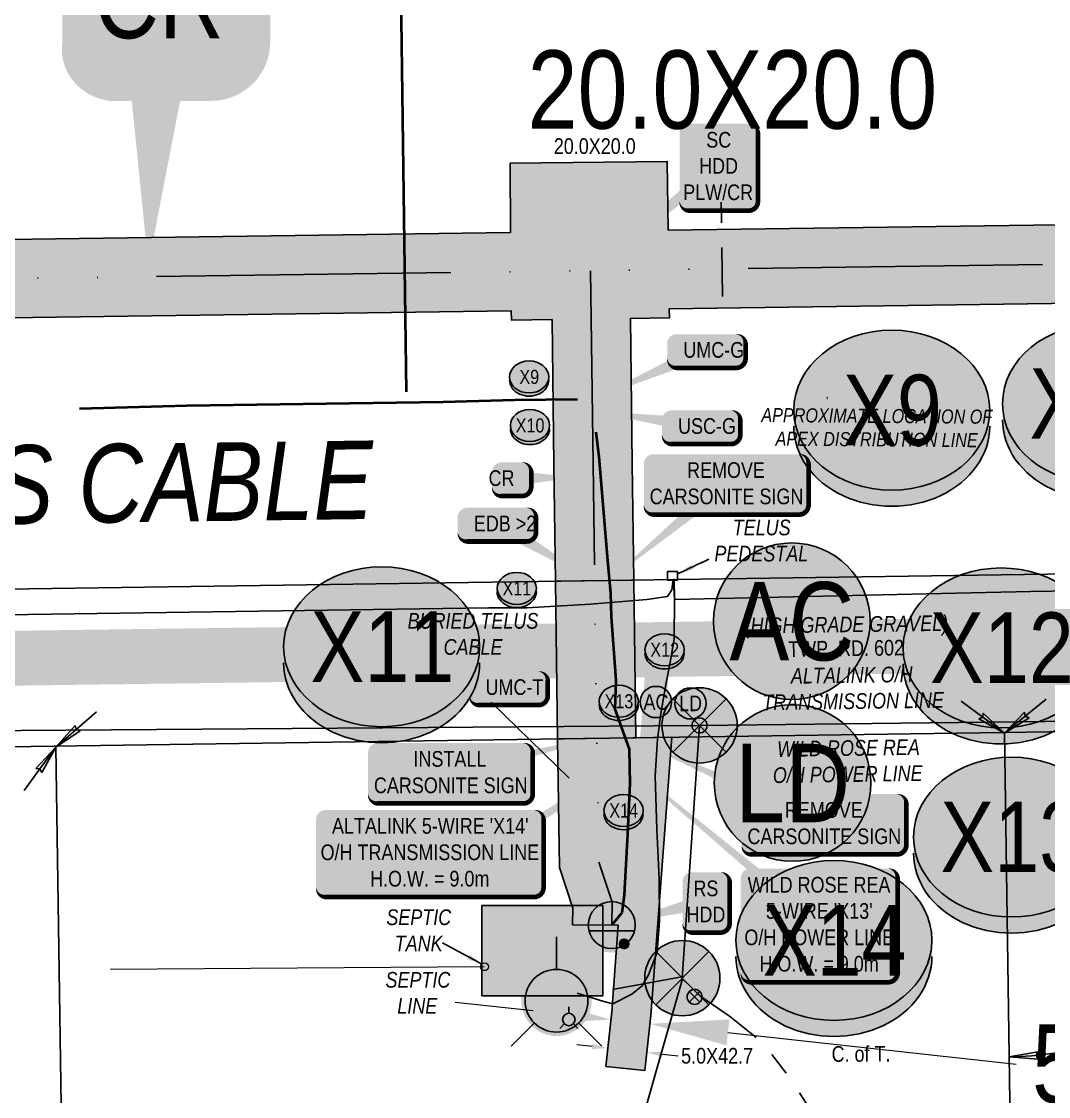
# Model space of a CAD drawing. Extents: x 57693 to 70573, y 5994359 to 6008381.
# Drawn here: x 63164.4 to 63295.2, y 6001676.6 to 6001813.7 of the extents above; entities that cross this region are included whole.
import ezdxf
from ezdxf.enums import TextEntityAlignment as Align

# ---------------------------------------------------------------- set-up
doc = ezdxf.new("R2010")
doc.units = 0
doc.header["$LTSCALE"] = 5
doc.header["$PDSIZE"] = -3
for name, pattern in [('COOP2', [10, 5, -1, 0, -1, 0, -1, 0, -1, 0, -1]), ('DASHDOT', [25.4, 12.7, -6.35, 0, -6.35]), ('foc-TIELINE', [1.875, 1.25, -0.625]), ('POWERLINE5', [7.8, 2.4, -0.6, 0.6, -0.6, 0.6, -0.6, 2.4])]:
    doc.linetypes.add(name, pattern=pattern)
doc.layers.get('Defpoints').update_dxf_attribs({"color": 9})
for name, color, linetype in [('7', 7, 'Continuous'), ('AS-POWER', 104, 'foc-POWER'), ('AS-POWER-EXISTING', 72, 'POWERLINE5'), ('AS-POWER-EXISTING-PP', 72, 'Continuous'), ('AS-POWER-EXISTING-PP-1000', 72, 'Continuous'), ('AS-POWER-T-1000', 104, 'Continuous'), ('AS-RESIDENCE', 14, 'Continuous'), ('AS-ROADS', 254, 'Continuous'), ('AS-SYMBOL', 7, 'Continuous'), ('AS-SYMBOL-1000', 7, 'Continuous'), ('AS-TELEPHONE', 224, 'foc-TEL'), ('AS-TELEPHONE-T', 224, 'Continuous'), ('AS-TELEPHONE-T-1000', 224, 'Continuous'), ('CG-NOTES', 7, 'Continuous'), ('CG-NOTES-1000', 7, 'Continuous'), ('L-ROAD-T-1000', 7, 'Continuous'), ('L-SEC', 7, 'Continuous'), ('L-TITLEDB', 4, 'Continuous'), ('L-TITLEDB-T-1000', 4, 'Continuous'), ('P-APEX RECON PAY ITEMS', 240, 'Continuous'), ('P-APEX RECON PAY ITEMS-1000', 240, 'Continuous'), ('P-APEX RECON-10m BUFFER', 51, 'COOP2'), ('P-APEX RECON-URBAN', 30, 'COOP2'), ('P-APEX RECON-WORK AREA', 104, 'Continuous'), ('P-BUFFER-PURPLE', 187, 'foc-TIELINE'), ('P-CROSSINGS', 250, 'Continuous'), ('P-CROSSINGS-1000', 250, 'Continuous')]:
    doc.layers.add(name, color=color, linetype=linetype)
for name, color, linetype, lineweight in [('AS-GENERAL', 48, 'Continuous', 18), ('AS-RECON EXISTING', 151, 'DASHDOT', 40), ('P-APEX RECON-TWS-T', 104, 'Continuous', 9), ('P-APEX RECON-TWS-T-1000', 104, 'Continuous', 9), ('T-TEXT-1000', 48, 'Continuous', 18)]:
    doc.layers.add(name, color=color, linetype=linetype, lineweight=lineweight)
for name, color, linetype, true_color in [('AS-RECON EXISTING-T-1000', 7, 'Continuous', 0x7abdff), ('AS-STRUCTURE-H', 7, 'Continuous', 0xa8a8a8), ('P-APEX RECON-TO BE DRILLED-H', 7, 'Continuous', 0xffafe1)]:
    doc.layers.add(name, color=color, linetype=linetype, true_color=true_color)
doc.styles.add('1.8', font='ARIALN.TTF', dxfattribs={"height": 2})
doc.styles.add('175L', font='ARIALN.TTF', dxfattribs={"height": 10})
doc.styles.add('80', font='ARIALN.TTF', dxfattribs={"height": 10})
doc.styles.add('80CG', font='ARIALN.TTF', dxfattribs={"height": 10})
doc.styles.add('80L', font='ARIALN.TTF', dxfattribs={"height": 10})
doc.styles.add('80LS', font='ARIALNI.TTF', dxfattribs={"height": 10})
doc.styles.add('Crossing', font='ARIALN.TTF', dxfattribs={"height": 10})
doc.styles.add('foc-LtypeFont', font='ARIALN.TTF', dxfattribs={"height": 7.35})
doc.linetypes.add('foc-POWER', pattern='A,6,-1,["P",foc-LtypeFont,S=0.2,R=0,X=-0.625,Y=-0.75],-1.24,4', length=12.24)
doc.linetypes.add('foc-TEL', pattern='A,2,-1,["T",foc-LtypeFont,S=0.2,R=0,X=-0.425,Y=-0.75],-1.24,8', length=12.24)
doc.dimstyles.new('Compass 1 000', dxfattribs={"dimtxt": 1.8, "dimasz": 2, "dimexe": 0.2, "dimexo": 0.0625, "dimgap": 0.5, "dimtad": 0, "dimtih": 1, "dimtoh": 1, "dimzin": 0, "dimdsep": 46, "dimtxsty": '1.8', "dimcen": 0.1, "dimse1": 1, "dimse2": 1, "dimclrd": 256, "dimclrt": 256, "dimaunit": 1, "dimadec": 4, "dimazin": 0, "dimtfac": 0.06, "dimtofl": 0, "dimtmove": 0, "dimatfit": 0, "dimfxl": 0.2, "dimtolj": 1, "dimtzin": 0, "dimlwd": -1, "dimarcsym": 0})
doc.dimstyles.new('Compass 5 000', dxfattribs={"dimscale": 5, "dimtxt": 9, "dimasz": 2, "dimexe": 0.2, "dimexo": 0.0625, "dimgap": 0.5, "dimtad": 0, "dimtih": 1, "dimtoh": 1, "dimzin": 0, "dimdsep": 46, "dimtxsty": '80CG', "dimcen": 0.1, "dimse1": 1, "dimse2": 1, "dimclrd": 256, "dimclrt": 256, "dimaunit": 1, "dimadec": 4, "dimazin": 0, "dimtfac": 0.06, "dimtofl": 0, "dimtmove": 0, "dimatfit": 1, "dimfxl": 0.2, "dimtolj": 1, "dimtzin": 0, "dimlwd": -1, "dimarcsym": 0})

# ---------------------------------------------------------------- blocks, each defined once
blk = doc.blocks.new('POWERPOLE')
h = blk.add_hatch(color=255)
edge = h.paths.add_edge_path()
edge.add_arc((0, 0), 0.96, 0, 360)
at = {"linetype": 'Continuous'}
for p, q in [((0.679, -0.679), (-0.679, 0.679)), ((-0.679, -0.679), (0.679, 0.679))]:
    blk.add_line(p, q, dxfattribs=at)
blk.add_circle((0, 0), 0.96, dxfattribs=at)
blk = doc.blocks.new('*U1187')
h = blk.add_hatch(color=255)
h.dxf.hatch_style = 1
edge = h.paths.add_edge_path()
edge.add_arc((0, 0), 9.99, 0, 360)
at = {"color": 170}
blk.add_circle((0, 0), 9.99, dxfattribs=at)
at = {"color": 170, "style": '175L'}
blk.add_text('AC', height=10, dxfattribs=at).set_placement((0, 0), align=Align.MIDDLE_CENTER)
blk = doc.blocks.new('*U1746')
at = {"true_color": 0xffffa8}
h = blk.add_hatch(color=51, dxfattribs=at)
edge = h.paths.add_edge_path()
edge.add_line((-19, -28.5), (19, -28.5))
edge.add_arc((19, -22.5), 6, 270, 360)
edge.add_line((25, -22.5), (25, 21))
edge.add_arc((19, 21), 6, 0, 90)
edge.add_line((19, 27), (-19, 27))
edge.add_arc((-19, 21), 6, 90, 180)
edge.add_line((-25, 21), (-25, -22.5))
edge.add_arc((-19, -22.5), 6, 180, 270)
at = {"color": 240, "flags": 128}
blk.add_lwpolyline([(-19, -28.5, 3, 3, 0), (19, -28.5, 3, 3, 0.414214), (25, -22.5, 3, 3, 0), (25, 21, 3, 0, 0.414214), (19, 27, 0, 0, 0), (-19, 27, 0, 0, 0.414214), (-25, 21, 0, 0, 0), (-25, -22.5, 0, 3, 0.414214)], format="xyseb", close=True, dxfattribs=at)
for points in [[(-81.73, -66.9, 0, 10, 0), (0, 0, 5, 5, 0)], [(11.03, -3.01, 0, 10, 0), (0, 0, 5, 5, 0)]]:
    blk.add_lwpolyline(points, format="xyseb", dxfattribs=at)
at = {"color": 4, "style": '80'}
blk.add_attdef('OTHER_001', (-14.7, -5), '', height=10, dxfattribs=at)
blk = doc.blocks.new('*U1747')
at = {"true_color": 0xffffa8}
h = blk.add_hatch(color=51, dxfattribs=at)
edge = h.paths.add_edge_path()
edge.add_line((-19, -11.5), (19, -11.5))
edge.add_arc((19, -5.5), 6, 270, 360)
edge.add_line((25, -5.5), (25, 4))
edge.add_arc((19, 4), 6, 0, 90)
edge.add_line((19, 10), (-19, 10))
edge.add_arc((-19, 4), 6, 90, 180)
edge.add_line((-25, 4), (-25, -5.5))
edge.add_arc((-19, -5.5), 6, 180, 270)
at = {"color": 240, "flags": 128}
blk.add_lwpolyline([(-19, -11.5, 3, 3, 0), (19, -11.5, 3, 3, 0.414214), (25, -5.5, 3, 3, 0), (25, 4, 3, 0, 0.414214), (19, 10, 0, 0, 0), (-19, 10, 0, 0, 0.414214), (-25, 4, 0, 0, 0), (-25, -5.5, 0, 3, 0.414214)], format="xyseb", close=True, dxfattribs=at)
for points in [[(-72.65, -31.64, 0, 10, 0), (0, 0, 5, 5, 0)], [(11.03, -3.01, 0, 10, 0), (0, 0, 5, 5, 0)]]:
    blk.add_lwpolyline(points, format="xyseb", dxfattribs=at)
at = {"color": 4, "style": '80'}
blk.add_attdef('OTHER_001', (-14.7, -5), '', height=10, dxfattribs=at)
blk = doc.blocks.new('*U1748')
at = {"true_color": 0xffffa8}
h = blk.add_hatch(color=51, dxfattribs=at)
edge = h.paths.add_edge_path()
edge.add_line((-19, -11.5), (19, -11.5))
edge.add_arc((19, -5.5), 6, 270, 360)
edge.add_line((25, -5.5), (25, 4))
edge.add_arc((19, 4), 6, 0, 90)
edge.add_line((19, 10), (-19, 10))
edge.add_arc((-19, 4), 6, 90, 180)
edge.add_line((-25, 4), (-25, -5.5))
edge.add_arc((-19, -5.5), 6, 180, 270)
at = {"color": 240, "flags": 128}
for points in [[(-69.51, 9.75, 0, 10, 0), (0, 0, 5, 5, 0)], [(11.03, -3.01, 0, 10, 0), (0, 0, 5, 5, 0)]]:
    blk.add_lwpolyline(points, format="xyseb", dxfattribs=at)
blk.add_lwpolyline([(-19, -11.5, 3, 3, 0), (19, -11.5, 3, 3, 0.414214), (25, -5.5, 3, 3, 0), (25, 4, 3, 0, 0.414214), (19, 10, 0, 0, 0), (-19, 10, 0, 0, 0.414214), (-25, 4, 0, 0, 0), (-25, -5.5, 0, 3, 0.414214)], format="xyseb", close=True, dxfattribs=at)
at = {"color": 4, "style": '80'}
blk.add_attdef('OTHER_001', (-14.7, -5), '', height=10, dxfattribs=at)
blk = doc.blocks.new('*U1749')
at = {"true_color": 0xffffa8}
h = blk.add_hatch(color=51, dxfattribs=at)
edge = h.paths.add_edge_path()
edge.add_line((-19, -11.5), (19, -11.5))
edge.add_arc((19, -5.5), 6, 270, 360)
edge.add_line((25, -5.5), (25, 4))
edge.add_arc((19, 4), 6, 0, 90)
edge.add_line((19, 10), (-19, 10))
edge.add_arc((-19, 4), 6, 90, 180)
edge.add_line((-25, 4), (-25, -5.5))
edge.add_arc((-19, -5.5), 6, 180, 270)
at = {"color": 240, "flags": 128}
for points in [[(54.97, 53.23, 0, 10, 0), (0, 0, 5, 5, 0)], [(11.03, -3.01, 0, 10, 0), (0, 0, 5, 5, 0)]]:
    blk.add_lwpolyline(points, format="xyseb", dxfattribs=at)
blk.add_lwpolyline([(-19, -11.5, 3, 3, 0), (19, -11.5, 3, 3, 0.414214), (25, -5.5, 3, 3, 0), (25, 4, 3, 0, 0.414214), (19, 10, 0, 0, 0), (-19, 10, 0, 0, 0.414214), (-25, 4, 0, 0, 0), (-25, -5.5, 0, 3, 0.414214)], format="xyseb", close=True, dxfattribs=at)
at = {"color": 4, "style": '80'}
blk.add_attdef('OTHER_001', (-14.7, -5), '', height=10, dxfattribs=at)
blk = doc.blocks.new('*U1750')
at = {"true_color": 0xffffa8}
h = blk.add_hatch(color=51, dxfattribs=at)
edge = h.paths.add_edge_path()
edge.add_line((-19, -11.5), (19, -11.5))
edge.add_arc((19, -5.5), 6, 270, 360)
edge.add_line((25, -5.5), (25, 4))
edge.add_arc((19, 4), 6, 0, 90)
edge.add_line((19, 10), (-19, 10))
edge.add_arc((-19, 4), 6, 90, 180)
edge.add_line((-25, 4), (-25, -5.5))
edge.add_arc((-19, -5.5), 6, 180, 270)
at = {"color": 240, "flags": 128}
blk.add_lwpolyline([(-19, -11.5, 3, 3, 0), (19, -11.5, 3, 3, 0.414214), (25, -5.5, 3, 3, 0), (25, 4, 3, 0, 0.414214), (19, 10, 0, 0, 0), (-19, 10, 0, 0, 0.414214), (-25, 4, 0, 0, 0), (-25, -5.5, 0, 3, 0.414214)], format="xyseb", close=True, dxfattribs=at)
for points in [[(62.33, -37.15, 0, 10, 0), (0, 0, 5, 5, 0)], [(11.03, -3.01, 0, 10, 0), (0, 0, 5, 5, 0)]]:
    blk.add_lwpolyline(points, format="xyseb", dxfattribs=at)
at = {"color": 4, "style": '80'}
blk.add_attdef('OTHER_001', (-14.7, -5), '', height=10, dxfattribs=at)
blk = doc.blocks.new('*U1751')
at = {"true_color": 0xffffa8}
h = blk.add_hatch(color=51, dxfattribs=at)
edge = h.paths.add_edge_path()
edge.add_line((-46.5, -20), (46.5, -20))
edge.add_arc((46.5, -14), 6, 270, 360)
edge.add_line((52.5, -14), (52.5, 12.5))
edge.add_arc((46.5, 12.5), 6, 0, 90)
edge.add_line((46.5, 18.5), (-46.5, 18.5))
edge.add_arc((-46.5, 12.5), 6, 90, 180)
edge.add_line((-52.5, 12.5), (-52.5, -14))
edge.add_arc((-46.5, -14), 6, 180, 270)
at = {"color": 240, "flags": 128}
for points in [[(93.26, 21.63, 0, 10, 0), (0, 0, 5, 5, 0)], [(11.03, -3.01, 0, 10, 0), (0, 0, 5, 5, 0)]]:
    blk.add_lwpolyline(points, format="xyseb", dxfattribs=at)
blk.add_lwpolyline([(-46.5, -20, 3, 3, 0), (46.5, -20, 3, 3, 0.414214), (52.5, -14, 3, 3, 0), (52.5, 12.5, 3, 0, 0.414214), (46.5, 18.5, 0, 0, 0), (-46.5, 18.5, 0, 0, 0.414214), (-52.5, 12.5, 0, 0, 0), (-52.5, -14, 0, 3, 0.414214)], format="xyseb", close=True, dxfattribs=at)
at = {"color": 4, "style": '80'}
blk.add_attdef('OTHER_001', (-14.7, -5), '', height=10, dxfattribs=at)
blk = doc.blocks.new('*U1752')
h = blk.add_hatch(color=255)
edge = h.paths.add_edge_path()
edge.add_line((-44, -37), (44, -37))
edge.add_arc((44, -31), 6, 270, 360)
edge.add_line((50, -31), (50, 29.5))
edge.add_arc((44, 29.5), 6, 0, 90)
edge.add_line((44, 35.5), (-44, 35.5))
edge.add_arc((-44, 29.5), 6, 90, 180)
edge.add_line((-50, 29.5), (-50, -31))
edge.add_arc((-44, -31), 6, 180, 270)
at = {"color": 104, "flags": 128}
blk.add_lwpolyline([(-140.96, 117.57, 0, 7.5, 0), (0, 0, 0, 0, 0)], format="xyseb", dxfattribs=at)
blk.add_lwpolyline([(-44, -37, 3, 3, 0), (44, -37, 3, 3, 0.414214), (50, -31, 3, 3, 0), (50, 29.5, 3, 0, 0.414214), (44, 35.5, 0, 0, 0), (-44, 35.5, 0, 0, 0.414214), (-50, 29.5, 0, 0, 0), (-50, -31, 0, 3, 0.414214)], format="xyseb", close=True, dxfattribs=at)
at = {"color": 104, "style": '80'}
blk.add_attdef('ENTER_TEXT_001', (-26.85, -4.92), '', height=10, dxfattribs=at)
blk = doc.blocks.new('RISER')
h = blk.add_hatch(color=255)
h.dxf.hatch_style = 1
edge = h.paths.add_edge_path()
edge.add_arc((0, 0), 0.7, 0, 360)
blk.add_hatch(color=13).paths.add_polyline_path([(0.581, -0.15), (-0.581, -0.15, 0.774597)])
at = {"color": 13}
blk.add_line((-0.581, -0.15), (0.581, -0.15), dxfattribs=at)
blk.add_circle((0, 0), 0.6, dxfattribs=at)
blk = doc.blocks.new('*U1753')
at = {"true_color": 0xffffa8}
h = blk.add_hatch(color=51, dxfattribs=at)
edge = h.paths.add_edge_path()
edge.add_line((-9, -20), (9, -20))
edge.add_arc((9, -14), 6, 270, 360)
edge.add_line((15, -14), (15, 12.5))
edge.add_arc((9, 12.5), 6, 0, 90)
edge.add_line((9, 18.5), (-9, 18.5))
edge.add_arc((-9, 12.5), 6, 90, 180)
edge.add_line((-15, 12.5), (-15, -14))
edge.add_arc((-9, -14), 6, 180, 270)
at = {"color": 240, "flags": 128}
blk.add_lwpolyline([(-9, -20, 3, 3, 0), (9, -20, 3, 3, 0.414214), (15, -14, 3, 3, 0), (15, 12.5, 3, 0, 0.414214), (9, 18.5, 0, 0, 0), (-9, 18.5, 0, 0, 0.414214), (-15, 12.5, 0, 0, 0), (-15, -14, 0, 3, 0.414214)], format="xyseb", close=True, dxfattribs=at)
for points in [[(-56.22, -14.26, 0, 10, 0), (0, 0, 5, 5, 0)], [(11.03, -3.01, 0, 10, 0), (0, 0, 5, 5, 0)]]:
    blk.add_lwpolyline(points, format="xyseb", dxfattribs=at)
at = {"color": 4, "style": '80'}
blk.add_attdef('OTHER_001', (-14.7, -5), '', height=10, dxfattribs=at)
blk = doc.blocks.new('WAT')
h = blk.add_hatch(color=255)
h.dxf.hatch_style = 1
edge = h.paths.add_edge_path()
edge.add_arc((0, 0), 0.9, 0, 360)
at = {"color": 170}
for p, q in [((0, 0.816), (0, 1.633)), ((-0.577, -0.577), (-1.155, -1.155)), ((0.577, -0.577), (1.155, -1.155))]:
    blk.add_line(p, q, dxfattribs=at)
blk.add_circle((0, 0), 0.8, dxfattribs=at)
blk = doc.blocks.new('*D1754')
at = {"layer": 'Defpoints', "color": 0, "transparency": 16777216}
for p in [(63244.45, 6001685.87), (63239.17, 6001683.54), (63244.14, 6001683)]:
    blk.add_point(p, dxfattribs=at)
at = {"layer": 'P-APEX RECON-TWS-T', "transparency": 16777216}
for p, q in [((63229.55, 6001687.51), (63219.61, 6001688.6)), ((63254.39, 6001684.77), (63291.13, 6001680.73))]:
    blk.add_line(p, q, dxfattribs=at)
for points in [[(63229.73, 6001689.17), (63229.36, 6001685.85), (63239.49, 6001686.41)], [(63254.57, 6001686.43), (63254.21, 6001683.12), (63244.45, 6001685.87)]]:
    blk.add_solid(points, dxfattribs=at)
at = {"layer": 'P-APEX RECON-TWS-T', "transparency": 16777216, "insert": (63316.06, 6001680.73), "char_height": 10, "attachment_point": 5, "style": '80CG'}
blk.add_mtext('\\A1;5.0X42.7', dxfattribs=at)
blk = doc.blocks.new('*D1755')
at = {"layer": 'Defpoints', "color": 0, "transparency": 16777216}
for p in [(63239.14, 6001683.29), (63244.05, 6001682.22), (63244.11, 6001682.74)]:
    blk.add_point(p, dxfattribs=at)
at = {"layer": 'P-APEX RECON-TWS-T-1000', "transparency": 16777216}
for p, q in [((63237.1, 6001682.98), (63235.11, 6001683.2)), ((63246.04, 6001682), (63248.03, 6001681.78))]:
    blk.add_line(p, q, dxfattribs=at)
for points in [[(63237.13, 6001683.31), (63237.06, 6001682.65), (63239.08, 6001682.76)], [(63246.07, 6001682.33), (63246, 6001681.67), (63244.05, 6001682.22)]]:
    blk.add_solid(points, dxfattribs=at)
at = {"layer": 'P-APEX RECON-TWS-T-1000', "transparency": 16777216, "insert": (63253.01, 6001681.78), "char_height": 2, "attachment_point": 5, "style": '1.8'}
blk.add_mtext('\\A1;5.0X42.7', dxfattribs=at)
blk = doc.blocks.new('*U1756')
h = blk.add_hatch(color=255)
edge = h.paths.add_edge_path()
edge.add_line((-66.5, -28.5), (66.5, -28.5))
edge.add_arc((66.5, -22.5), 6, 270, 360)
edge.add_line((72.5, -22.5), (72.5, 21))
edge.add_arc((66.5, 21), 6, 0, 90)
edge.add_line((66.5, 27), (-66.5, 27))
edge.add_arc((-66.5, 21), 6, 90, 180)
edge.add_line((-72.5, 21), (-72.5, -22.5))
edge.add_arc((-66.5, -22.5), 6, 180, 270)
at = {"color": 104, "flags": 128}
blk.add_lwpolyline([(-66.5, -28.5, 3, 3, 0), (66.5, -28.5, 3, 3, 0.414214), (72.5, -22.5, 3, 3, 0), (72.5, 21, 3, 0, 0.414214), (66.5, 27, 0, 0, 0), (-66.5, 27, 0, 0, 0.414214), (-72.5, 21, 0, 0, 0), (-72.5, -22.5, 0, 3, 0.414214)], format="xyseb", close=True, dxfattribs=at)
blk.add_lwpolyline([(-61.95, 6.75, 0, 7.5, 0), (0, 0, 0, 0, 0)], format="xyseb", dxfattribs=at)
at = {"color": 104, "style": '80'}
blk.add_attdef('ENTER_TEXT_001', (-26.85, -4.92), '', height=10, dxfattribs=at)
blk = doc.blocks.new('*U1757')
at = {"true_color": 0xffffa8}
h = blk.add_hatch(color=51, dxfattribs=at)
edge = h.paths.add_edge_path()
edge.add_line((-6.5, -11.5), (6.5, -11.5))
edge.add_arc((6.5, -5.5), 6, 270, 360)
edge.add_line((12.5, -5.5), (12.5, 4))
edge.add_arc((6.5, 4), 6, 0, 90)
edge.add_line((6.5, 10), (-6.5, 10))
edge.add_arc((-6.5, 4), 6, 90, 180)
edge.add_line((-12.5, 4), (-12.5, -5.5))
edge.add_arc((-6.5, -5.5), 6, 180, 270)
at = {"color": 240, "flags": 128}
blk.add_lwpolyline([(-6.5, -11.5, 3, 3, 0), (6.5, -11.5, 3, 3, 0.414214), (12.5, -5.5, 3, 3, 0), (12.5, 4, 3, 0, 0.414214), (6.5, 10, 0, 0, 0), (-6.5, 10, 0, 0, 0.414214), (-12.5, 4, 0, 0, 0), (-12.5, -5.5, 0, 3, 0.414214)], format="xyseb", close=True, dxfattribs=at)
for points in [[(-1.54, -33.93, 0, 10, 0), (0, 0, 5, 5, 0)], [(11.03, -3.01, 0, 10, 0), (0, 0, 5, 5, 0)]]:
    blk.add_lwpolyline(points, format="xyseb", dxfattribs=at)
at = {"color": 4, "style": '80'}
blk.add_attdef('OTHER_001', (-14.7, -5), '', height=10, dxfattribs=at)
blk = doc.blocks.new('*U1773')
at = {"true_color": 0xffffa8}
h = blk.add_hatch(color=51, dxfattribs=at)
edge = h.paths.add_edge_path()
edge.add_line((-46.5, -20), (46.5, -20))
edge.add_arc((46.5, -14), 6, 270, 360)
edge.add_line((52.5, -14), (52.5, 12.5))
edge.add_arc((46.5, 12.5), 6, 0, 90)
edge.add_line((46.5, 18.5), (-46.5, 18.5))
edge.add_arc((-46.5, 12.5), 6, 90, 180)
edge.add_line((-52.5, 12.5), (-52.5, -14))
edge.add_arc((-46.5, -14), 6, 180, 270)
at = {"color": 240, "flags": 128}
blk.add_lwpolyline([(-46.5, -20, 3, 3, 0), (46.5, -20, 3, 3, 0.414214), (52.5, -14, 3, 3, 0), (52.5, 12.5, 3, 0, 0.414214), (46.5, 18.5, 0, 0, 0), (-46.5, 18.5, 0, 0, 0.414214), (-52.5, 12.5, 0, 0, 0), (-52.5, -14, 0, 3, 0.414214)], format="xyseb", close=True, dxfattribs=at)
for points in [[(-74.89, -62.16, 0, 10, 0), (0, 0, 5, 5, 0)], [(11.03, -3.01, 0, 10, 0), (0, 0, 5, 5, 0)]]:
    blk.add_lwpolyline(points, format="xyseb", dxfattribs=at)
at = {"color": 4, "style": '80'}
blk.add_attdef('OTHER_001', (-14.7, -5), '', height=10, dxfattribs=at)
blk = doc.blocks.new('xing2')
h = blk.add_hatch(color=50)
h.dxf.hatch_style = 1
edge = h.paths.add_edge_path()
edge.add_ellipse((0, 0), major_axis=(-12.5, 0), ratio=0.816297, start_angle=0, end_angle=360)
h = blk.add_hatch(color=250)
h.dxf.hatch_style = 1
edge = h.paths.add_edge_path()
edge.add_ellipse((0, -2.05), major_axis=(-12.5, 0), ratio=0.816297, start_angle=0, end_angle=180)
edge.add_line((12.5, -2.05), (12.5, 0))
edge.add_ellipse((0, 0), major_axis=(-12.5, 0), ratio=0.816297, start_angle=0, end_angle=180, ccw=False)
edge.add_line((-12.5, 0), (-12.5, -2.05))
at = {"color": 250}
blk.add_ellipse((0, 0), major_axis=(-12.5, 0), ratio=0.816297, dxfattribs=at)
blk.add_ellipse((0, -2.05), major_axis=(-12.5, 0), ratio=0.816297, start_param=0, end_param=3.141593, dxfattribs=at)
at = {"color": 250, "style": 'Crossing'}
blk.add_attdef('CROSSING', text='', height=9, dxfattribs=at).set_placement((0.09, 0.02), align=Align.MIDDLE_CENTER)
at = {"color": 250, "style": 'Crossing', "flags": 1}
for tag, p in [('OWNER', (0.09, -12.49)), ('DESCRIPTION', (0.09, -25.77)), ('LOCATION', (0.09, -39.3)), ('DWG_REF', (0.09, -52.84))]:
    blk.add_attdef(tag, text='', height=9, dxfattribs=at).set_placement(p, align=Align.MIDDLE_CENTER)
blk = doc.blocks.new('LD Access_Point')
h = blk.add_hatch(color=255)
h.dxf.hatch_style = 1
edge = h.paths.add_edge_path()
edge.add_arc((0, 0), 9.99, 0, 360)
at = {"color": 170}
blk.add_circle((0, 0), 9.99, dxfattribs=at)
at = {"color": 170, "style": '175L'}
blk.add_text('LD', height=10, dxfattribs=at).set_placement((0, 0), align=Align.MIDDLE_CENTER)
blk = doc.blocks.new('*U2125')
at = {"true_color": 0xffffa8}
h = blk.add_hatch(color=51, dxfattribs=at)
edge = h.paths.add_edge_path()
edge.add_line((-6.5, -11.5), (6.5, -11.5))
edge.add_arc((6.5, -5.5), 6, 270, 360)
edge.add_line((12.5, -5.5), (12.5, 4))
edge.add_arc((6.5, 4), 6, 0, 90)
edge.add_line((6.5, 10), (-6.5, 10))
edge.add_arc((-6.5, 4), 6, 90, 180)
edge.add_line((-12.5, 4), (-12.5, -5.5))
edge.add_arc((-6.5, -5.5), 6, 180, 270)
at = {"color": 240, "flags": 128}
blk.add_lwpolyline([(-6.5, -11.5, 3, 3, 0), (6.5, -11.5, 3, 3, 0.414214), (12.5, -5.5, 3, 3, 0), (12.5, 4, 3, 0, 0.414214), (6.5, 10, 0, 0, 0), (-6.5, 10, 0, 0, 0.414214), (-12.5, 4, 0, 0, 0), (-12.5, -5.5, 0, 3, 0.414214)], format="xyseb", close=True, dxfattribs=at)
for points in [[(40.94, 0.36, 0, 10, 0), (0, 0, 5, 5, 0)], [(11.03, -3.01, 0, 10, 0), (0, 0, 5, 5, 0)]]:
    blk.add_lwpolyline(points, format="xyseb", dxfattribs=at)
at = {"color": 4, "style": '80'}
blk.add_attdef('OTHER_001', (-14.7, -5), '', height=10, dxfattribs=at)
blk = doc.blocks.new('*U2457')
at = {"true_color": 0xffffa8}
h = blk.add_hatch(color=51, dxfattribs=at)
edge = h.paths.add_edge_path()
edge.add_line((-46.5, -20), (46.5, -20))
edge.add_arc((46.5, -14), 6, 270, 360)
edge.add_line((52.5, -14), (52.5, 12.5))
edge.add_arc((46.5, 12.5), 6, 0, 90)
edge.add_line((46.5, 18.5), (-46.5, 18.5))
edge.add_arc((-46.5, 12.5), 6, 90, 180)
edge.add_line((-52.5, 12.5), (-52.5, -14))
edge.add_arc((-46.5, -14), 6, 180, 270)
at = {"color": 240, "flags": 128}
for points in [[(-123.93, 54.68, 0, 10, 0), (0, 0, 5, 5, 0)], [(11.03, -3.01, 0, 10, 0), (0, 0, 5, 5, 0)]]:
    blk.add_lwpolyline(points, format="xyseb", dxfattribs=at)
blk.add_lwpolyline([(-46.5, -20, 3, 3, 0), (46.5, -20, 3, 3, 0.414214), (52.5, -14, 3, 3, 0), (52.5, 12.5, 3, 0, 0.414214), (46.5, 18.5, 0, 0, 0), (-46.5, 18.5, 0, 0, 0.414214), (-52.5, 12.5, 0, 0, 0), (-52.5, -14, 0, 3, 0.414214)], format="xyseb", close=True, dxfattribs=at)
at = {"color": 4, "style": '80'}
blk.add_attdef('OTHER_001', (-14.7, -5), '', height=10, dxfattribs=at)

msp = doc.modelspace()

# ---------------------------------------------------------------- hatches: boundary and pattern name
at = {"layer": 'AS-STRUCTURE-H'}
h = msp.add_hatch(color=256, dxfattribs=at)
h.dxf.hatch_style = 1
h.paths.add_polyline_path([(63238.425, 6001689.452), (63223.037, 6001689.452), (63223.037, 6001700.97), (63238.425, 6001700.97)])
at = {"layer": 'P-APEX RECON-10m BUFFER'}
h = msp.add_hatch(color=256, dxfattribs=at)
h.dxf.hatch_style = 1
h.paths.add_polyline_path([(63468.525, 6001790.123), (63425.176, 6001789.524), (63425.106, 6001794.433), (63405.095, 6001794.189), (63405.134, 6001789.248), (63246.779, 6001787.061), (63246.656, 6001795.842), (63226.624, 6001795.605), (63226.695, 6001786.784), (63092.402, 6001784.929), (63092.338, 6001789.794), (63072.311, 6001789.54), (63072.351, 6001784.653), (63039.448, 6001784.198), (63039.376, 6001789.171), (63019.398, 6001788.929), (63019.442, 6001783.922), (62987.814, 6001783.485), (62987.753, 6001788.325), (62967.702, 6001788.086), (62967.889, 6001768.448), (62963.555, 6001768.399), (62963.753, 6001748.396), (62973.165, 6001748.531), (62973.257, 6001738.58), (62978.253, 6001738.652), (62978.16, 6001748.602), (62983.884, 6001748.684), (62983.629, 6001768.309), (62988.004, 6001768.368), (62987.94, 6001773.493), (63019.531, 6001773.93), (63019.575, 6001768.967), (63039.664, 6001769.229), (63039.592, 6001774.207), (63072.431, 6001774.66), (63072.472, 6001769.57), (63092.598, 6001769.844), (63092.532, 6001774.938), (63226.776, 6001776.791), (63226.785, 6001775.614), (63231.969, 6001775.686), (63232.209, 6001757.205), (63232.402, 6001742.314), (63242.394, 6001742.458), (63242.201, 6001757.335), (63241.961, 6001775.824), (63246.936, 6001775.893), (63246.919, 6001777.069), (63405.213, 6001779.255), (63405.253, 6001774.192), (63414.743, 6001774.315), (63421.959, 6001745.045), (63427.086, 6001745.119), (63419.872, 6001774.382), (63425.39, 6001774.454), (63425.318, 6001779.533), (63468.666, 6001780.131)])
h = msp.add_hatch(color=256, dxfattribs=at)
h.dxf.hatch_style = 1
h.paths.add_polyline_path([(63232.673, 6001722.211), (63232.402, 6001742.314), (63242.394, 6001742.458), (63242.665, 6001722.355)])
h = msp.add_hatch(color=256, dxfattribs=at)
h.dxf.hatch_style = 1
h.paths.add_polyline_path([(63242.665, 6001722.355), (63247.218, 6001722.42), (63244.569, 6001686.926), (63243.795, 6001679.896), (63238.829, 6001680.443), (63239.593, 6001687.385), (63240.419, 6001698.448), (63234.59, 6001698.506), (63234.611, 6001700.602), (63232.931, 6001705.788), (63232.673, 6001722.211)])
at = {"layer": 'P-APEX RECON-TO BE DRILLED-H'}
h = msp.add_hatch(color=256, dxfattribs=at)
h.dxf.hatch_style = 1
h.paths.add_polyline_path([(63244.582, 6001698.407), (63244.619, 6001702.132), (63242.899, 6001707.442), (63242.607, 6001726.055), (63242.201, 6001757.335), (63241.881, 6001781.954), (63231.889, 6001781.824), (63232.209, 6001757.205), (63232.615, 6001725.912), (63232.931, 6001705.788), (63234.611, 6001700.602), (63234.59, 6001698.506)])

# ---------------------------------------------------------------- linework, layer by layer
at = {"layer": '7'}
for points in [[(63294.952, 6001727.254), (63292.287, 6001725.09)], [(63234.167, 6001717.198), (63224.201, 6001726.875)], [(63284.093, 6001726.997), (63286.857, 6001724.962)], [(63173.911, 6001725.671), (63171.33, 6001723.409)], [(63286.382, 6001724.742), (63286.857, 6001724.962)], [(63289.621, 6001722.927), (63286.382, 6001724.742)], [(63286.926, 6001725.481), (63286.857, 6001724.962)], [(63286.857, 6001724.962), (63289.621, 6001722.927)], [(63289.621, 6001722.927), (63286.926, 6001725.481)], [(63289.621, 6001722.927), (63292.193, 6001725.605)], [(63292.287, 6001725.09), (63289.621, 6001722.927)], [(63289.621, 6001722.927), (63292.771, 6001724.893)], [(63292.193, 6001725.605), (63292.287, 6001725.09)], [(63292.771, 6001724.893), (63292.287, 6001725.09)], [(63168.748, 6001721.147), (63171.217, 6001723.92)], [(63171.33, 6001723.409), (63168.748, 6001721.147)], [(63168.748, 6001721.147), (63171.822, 6001723.23)], [(63171.217, 6001723.92), (63171.33, 6001723.409)], [(63171.822, 6001723.23), (63171.33, 6001723.409)], [(63168.748, 6001721.147), (63166.195, 6001718.449)], [(63166.714, 6001718.381), (63168.748, 6001721.147)], [(63168.748, 6001721.147), (63166.934, 6001717.906)], [(63164.681, 6001715.615), (63166.714, 6001718.381)], [(63166.195, 6001718.449), (63166.714, 6001718.381)], [(63166.934, 6001717.906), (63166.714, 6001718.381)], [(63290.229, 6001681.646), (63291.669, 6001681.693), (63293.107, 6001681.789), (63294.541, 6001681.936), (63295.968, 6001682.133), (63297.388, 6001682.379), (63298.798, 6001682.675), (63300.197, 6001683.02), (63301.584, 6001683.413), (63302.955, 6001683.855), (63304.311, 6001684.344), (63305.649, 6001684.88), (63306.967, 6001685.463), (63307.618, 6001685.771)], [(63290.229, 6001681.647), (63293.886, 6001682.292)], [(63293.886, 6001682.292), (63293.658, 6001681.821)], [(63290.229, 6001681.647), (63293.933, 6001681.375)], [(63293.933, 6001681.375), (63293.658, 6001681.821)]]:
    msp.add_lwpolyline(points, dxfattribs=at)
at = {"layer": 'AS-GENERAL'}
msp.add_line((63223.334, 6001693.135), (63175.708, 6001692.802), dxfattribs=at)
msp.add_circle((63223.36, 6001693.15), 0.5, dxfattribs=at)
at = {"layer": 'AS-POWER'}
for p, q in [((63250.773, 6001723.924), (63248.564, 6001691.675)), ((63239.679, 6001690.265), (63248.528, 6001691.864)), ((63241.769, 6001667.643), (63248.595, 6001691.59))]:
    msp.add_line(p, q, dxfattribs=at)
at = {"layer": 'AS-POWER', "flags": 128}
for points in [[(63250.773, 6001723.924), (63470.167, 6001726.429), (65101.065, 6001748.32)], [(62563.728, 6001714.497), (63112.321, 6001722.89), (63250.773, 6001723.924)]]:
    msp.add_lwpolyline(points, dxfattribs=at)
at = {"layer": 'AS-POWER-EXISTING', "flags": 128}
msp.add_lwpolyline([(63248.595, 6001691.59), (63250.925, 6001689.367), (63254.595, 6001686.835), (63258.907, 6001683.383), (63262.442, 6001678.745), (63265.186, 6001674.437), (63268.759, 6001668.903)], dxfattribs=at)
at = {"layer": 'AS-POWER-T-1000', "flags": 128}
msp.add_lwpolyline([(63230.881, 6001712.417, 0.999, 0, 0.2325134), (63237.849, 6001722.065, 0, 0, 0)], format="xyseb", dxfattribs=at)
at = {"layer": 'AS-RECON EXISTING', "flags": 128}
for points in [[(63213.435, 6001766.459), (63202.786, 6002552.336), (63428.759, 6002555.845)], [(63489.363, 6001769.662), (63459.526, 6001768.416), (63453.163, 6001768.54), (63444.83, 6001768.556), (63432.912, 6001768.485), (63410.972, 6001767.904), (63390.146, 6001767.607), (63370.937, 6001767.136), (63353.918, 6001766.865), (63330.829, 6001766.431), (63309.881, 6001766.113), (63289.634, 6001765.623), (63276.447, 6001765.6), (63255.018, 6001765.769), (63242.749, 6001765.379), (63236.887, 6001765.504), (63227.181, 6001765.409), (63218.11, 6001765.129), (63212.164, 6001765.072), (63185.407, 6001764.694), (63168.765, 6001764.21), (63152.587, 6001763.899), (63139.755, 6001763.851), (63125.16, 6001763.476), (63111.066, 6001763.093), (63100.798, 6001762.863), (63087.351, 6001762.713), (63074.322, 6001762.528), (63058.419, 6001762.354), (63037.153, 6001761.951), (63020.362, 6001761.792), (63003.731, 6001761.621), (62986.901, 6001761.37), (62977.812, 6001761.556), (62973.12, 6001761.223)], [(63239.78, 6001698.668), (63240.891, 6001700.08), (63241.214, 6001702.32), (63241.615, 6001710.082), (63241.92, 6001716.509), (63241.882, 6001718.593), (63241.844, 6001720.887), (63240.007, 6001726.005), (63240.13, 6001729.672), (63239.529, 6001737.75), (63239.449, 6001740.786), (63239.076, 6001744.936), (63237.991, 6001758.193), (63237.48, 6001762.034), (63236.921, 6001765.009)]]:
    msp.add_lwpolyline(points, dxfattribs=at)
at = {"layer": 'AS-RESIDENCE'}
msp.add_lwpolyline([(63238.425, 6001689.452), (63223.037, 6001689.452), (63223.037, 6001700.97), (63238.425, 6001700.97)], close=True, dxfattribs=at)
at = {"layer": 'AS-ROADS', "flags": 128}
for points, const_width in [([(62563.589, 6001724.435), (63323.932, 6001734.651), (64855.161, 6001753.969), (65759.247, 6001766.763), (66105.363, 6001771.264)], 7), ([(63245.547, 6001733.598), (63242.081, 6001687.155), (63241.312, 6001680.17)], 2.998)]:
    msp.add_lwpolyline(points, dxfattribs=dict(at, const_width=const_width))
at = {"layer": 'AS-TELEPHONE', "flags": 128}
for points in [[(63247.519, 6001742.63), (63247.562, 6001739.98), (63292.939, 6001740.997), (63469.08, 6001743.547), (64295.268, 6001754.651), (64664.073, 6001758.144), (64676.815, 6001758.833), (65124.596, 6001763.101), (65124.596, 6001763.101)], [(62563.367, 6001729.366), (63223.916, 6001738.93), (63228.772, 6001738.928), (63236.876, 6001739.382), (63244.037, 6001739.974), (63246.689, 6001740.349), (63247.217, 6001741.222), (63247.398, 6001742.524)], [(63247.468, 6001742.423), (63247.562, 6001739.98), (63247.552, 6001734.92), (63246.969, 6001731.745), (63246.514, 6001729.368), (63245.825, 6001725.426), (63245.408, 6001722.15), (63245.13, 6001717.49), (63245.31, 6001710.647), (63245.624, 6001704.369), (63245.666, 6001699.012), (63245.384, 6001695.025), (63244.262, 6001692.132), (63243.47, 6001690.693), (63242.152, 6001689.635), (63239.699, 6001688.431), (63238.564, 6001688.721), (63235.18, 6001689.76)]]:
    msp.add_lwpolyline(points, dxfattribs=at)
msp.add_lwpolyline([(63246.676, 6001743.544), (63247.942, 6001743.544), (63247.942, 6001742.453), (63246.676, 6001742.453)], close=True, dxfattribs=at)
at = {"layer": 'L-SEC', "flags": 128}
for points in [[(62663.702, 6001734.121), (63469.152, 6001745.725)], [(62663.992, 6001714.018), (63469.436, 6001725.622)]]:
    msp.add_lwpolyline(points, dxfattribs=at)
at = {"layer": 'L-TITLEDB', "flags": 128}
msp.add_lwpolyline([(63289.621, 6001722.927), (63291.093, 6001623.029), (63170.218, 6001621.249), (63168.748, 6001721.147)], dxfattribs=at)
at = {"layer": 'P-APEX RECON-URBAN', "ltscale": 1.5, "flags": 128}
for points in [[(62972.651, 6001761.193), (62973.385, 6001761.224), (62973.2, 6001778.287), (64071.864, 6001793.457), (64254.838, 6001906.242), (64279.24, 6001911.258), (64301.085, 6001922.167), (64318.958, 6001933.021), (64328.658, 6001939.95), (64340.455, 6001957.719), (64355.996, 6001971.664), (64378.494, 6001981.782), (64386.805, 6001985.965), (64628.786, 6001996.621), (64995.96, 6002001.206), (65065.744, 6002017.989), (65165.461, 6002019.373)], [(63236.885, 6001781.889), (63237.205, 6001757.27), (63237.611, 6001725.984), (63237.915, 6001706.615), (63239.615, 6001701.367), (63239.586, 6001698.457)]]:
    msp.add_lwpolyline(points, dxfattribs=at)
at = {"layer": 'P-APEX RECON-WORK AREA', "flags": 128}
for points in [[(63405.134, 6001789.248), (63246.779, 6001787.061), (63246.656, 6001795.842), (63226.624, 6001795.605), (63226.695, 6001786.784), (63092.402, 6001784.929)], [(63092.532, 6001774.938), (63226.776, 6001776.791), (63226.785, 6001775.614), (63231.969, 6001775.686), (63232.209, 6001757.205), (63232.402, 6001742.314), (63242.394, 6001742.458), (63242.201, 6001757.335), (63241.961, 6001775.824), (63246.936, 6001775.893), (63246.919, 6001777.069), (63405.213, 6001779.255)]]:
    msp.add_lwpolyline(points, dxfattribs=at)
for points in [[(63232.673, 6001722.211), (63232.402, 6001742.314), (63242.394, 6001742.458), (63242.665, 6001722.355)], [(63242.665, 6001722.355), (63247.218, 6001722.42), (63244.569, 6001686.926), (63243.795, 6001679.896), (63238.829, 6001680.443), (63239.593, 6001687.385), (63240.419, 6001698.448), (63234.59, 6001698.506), (63234.611, 6001700.602), (63232.931, 6001705.788), (63232.673, 6001722.211), (63242.665, 6001722.355)]]:
    msp.add_lwpolyline(points, close=True, dxfattribs=at)
at = {"layer": 'P-BUFFER-PURPLE'}
msp.add_line((63253.677, 6001778.639), (63253.511, 6001790.638), dxfattribs=at)

# ---------------------------------------------------------------- block references
at = {"layer": 'AS-POWER-EXISTING-PP'}
for p, xscale, yscale, zscale in [((63250.773, 6001723.924), 4.999999999999973, 4.999999999999973, 4.999999999999973), ((63248.58, 6001691.69), 4.996261984999981, 4.996261984999981, 4.996261984999981)]:
    msp.add_blockref('POWERPOLE', p, dxfattribs=dict(at, xscale=xscale, yscale=yscale, zscale=zscale))
at = {"layer": 'AS-POWER-EXISTING-PP-1000', "xscale": 0.9985053529102428, "yscale": 0.9985053529102428, "zscale": 0.9985053529102428}
for p in [(63250.773, 6001723.924), (63250.139, 6001689.301)]:
    msp.add_blockref('POWERPOLE', p, dxfattribs=at)
at = {"layer": 'AS-POWER-T-1000'}
ref = msp.add_blockref('*U1752', (63266.02, 6001698.569), dxfattribs=dict(at, xscale=0.199850479399999, yscale=0.199850479399999, zscale=0.199850479399999))
ref.add_attrib('ENTER_TEXT_001', 'WILD ROSE REA', (63256.907, 6001702.605), dxfattribs={"layer": '0', "color": 104, "height": 1.9985, "style": '80'})
ref.add_attrib('ENTER_TEXT_002', "5-WIRE 'X13'", (63259.231, 6001699.266), dxfattribs={"layer": '0', "color": 104, "height": 1.9985, "style": '80'})
ref.add_attrib('ENTER_TEXT_003', 'O/H POWER LINE', (63256.483, 6001695.899), dxfattribs={"layer": '0', "color": 104, "height": 1.9985, "style": '80'})
ref.add_attrib('ENTER_TEXT_004', 'H.O.W. = 9.0m', (63258.403, 6001692.533), dxfattribs={"layer": '0', "color": 104, "height": 1.9985, "style": '80'})
ref = msp.add_blockref('*U1756', (63216.399, 6001707.732), dxfattribs=dict(at, xscale=0.199850479399999, yscale=0.199850479399999, zscale=0.199850479399999))
ref.add_attrib('ENTER_TEXT_001', "ALTALINK 5-WIRE 'X14'", (63203.93, 6001710.112), dxfattribs={"layer": '0', "color": 104, "height": 1.9985, "style": '80'})
ref.add_attrib('ENTER_TEXT_002', 'O/H TRANSMISSION LINE', (63202.473, 6001706.746), dxfattribs={"layer": '0', "color": 104, "height": 1.9985, "style": '80'})
ref.add_attrib('ENTER_TEXT_003', 'H.O.W. = 9.0m', (63208.782, 6001703.379), dxfattribs={"layer": '0', "color": 104, "height": 1.9985, "style": '80'})
at = {"layer": 'AS-SYMBOL', "xscale": 4.996261984999981, "yscale": 4.996261984999981, "zscale": 4.996261984999981}
for name, p in [('RISER', (63239.586, 6001698.457)), ('WAT', (63232.54, 6001688.81))]:
    msp.add_blockref(name, p, dxfattribs=at)
at = {"layer": 'AS-SYMBOL-1000', "xscale": 0.9985053529102428, "yscale": 0.9985053529102428, "zscale": 0.9985053529102428}
for name, p in [('RISER', (63241.152, 6001696.062)), ('WAT', (63234.111, 6001686.423))]:
    msp.add_blockref(name, p, dxfattribs=at)
at = {"layer": 'CG-NOTES', "xscale": 0.999252397, "yscale": 0.999252397, "zscale": 0.999252397}
for name, p in [('*U1187', (63262.525, 6001737.211)), ('LD Access_Point', (63262.628, 6001716.581))]:
    msp.add_blockref(name, p, dxfattribs=at)
at = {"layer": 'CG-NOTES-1000'}
for name, p, xscale, yscale, zscale in [('*U1187', (63245.214, 6001726.909), 0.199850479399999, 0.199850479399999, 0.199850479399999), ('LD Access_Point', (63249.623, 6001726.738), 0.1998504793999991, 0.1998504793999991, 0.1998504793999991)]:
    msp.add_blockref(name, p, dxfattribs=dict(at, xscale=xscale, yscale=yscale, zscale=zscale))
at = {"layer": 'P-APEX RECON PAY ITEMS'}
ref = msp.add_blockref('*U1757', (63182.061, 6001816.562), dxfattribs=dict(at, xscale=0.999252397, yscale=0.999252397, zscale=0.999252397))
ref.add_attrib('OTHER_001', 'CR', (63173.606, 6001811.563), dxfattribs={"layer": '0', "color": 4, "height": 9.9925, "style": '80'})
at = {"layer": 'P-APEX RECON PAY ITEMS-1000'}
ref = msp.add_blockref('*U1746', (63253.219, 6001795.259), dxfattribs=dict(at, xscale=0.199850479399999, yscale=0.199850479399999, zscale=0.199850479399999))
ref.add_attrib('OTHER_001', 'SC', (63251.624, 6001797.608), dxfattribs={"layer": '0', "color": 4, "height": 1.9985, "style": '80'})
ref.add_attrib('OTHER_002', 'HDD', (63250.715, 6001794.277), dxfattribs={"layer": '0', "color": 4, "height": 1.9985, "style": '80'})
ref.add_attrib('OTHER_003', 'PLW/CR', (63248.695, 6001790.911), dxfattribs={"layer": '0', "color": 4, "height": 1.9985, "style": '80'})
for name, p, xscale, yscale, zscale, values in [('*U1747', (63251.641, 6001771.815), 0.199850479399999, 0.199850479399999, 0.199850479399999, {'OTHER_001': 'UMC-G'}), ('*U1748', (63250.972, 6001762.102), 0.199850479399999, 0.199850479399999, 0.199850479399999, {'OTHER_001': 'USC-G'}), ('*U2125', (63226.82, 6001755.461), 0.1998504793999991, 0.1998504793999991, 0.1998504793999991, {'OTHER_001': 'CR'}), ('*U1750', (63224.943, 6001749.675), 0.199850479399999, 0.199850479399999, 0.199850479399999, {'OTHER_001': 'EDB >2'}), ('*U1749', (63226.435, 6001728.81), 0.199850479399999, 0.199850479399999, 0.199850479399999, {'OTHER_001': 'UMC-T'})]:
    msp.add_blockref(name, p, dxfattribs=dict(at, xscale=xscale, yscale=yscale, zscale=zscale)).add_auto_attribs(values)
ref = msp.add_blockref('*U1773', (63254.168, 6001754.807), dxfattribs=dict(at, xscale=0.199850479399999, yscale=0.199850479399999, zscale=0.199850479399999))
ref.add_attrib('OTHER_001', 'REMOVE', (63249.18, 6001755.49), dxfattribs={"layer": '0', "color": 4, "height": 1.9985, "style": '80'})
ref.add_attrib('OTHER_002', 'CARSONITE SIGN', (63244.415, 6001752.124), dxfattribs={"layer": '0', "color": 4, "height": 1.9985, "style": '80'})
ref = msp.add_blockref('*U1751', (63219.024, 6001717.967), dxfattribs=dict(at, xscale=0.199850479399999, yscale=0.199850479399999, zscale=0.199850479399999))
ref.add_attrib('OTHER_001', 'INSTALL', (63214.314, 6001718.65), dxfattribs={"layer": '0', "color": 4, "height": 1.9985, "style": '80'})
ref.add_attrib('OTHER_002', 'CARSONITE SIGN', (63209.27, 6001715.283), dxfattribs={"layer": '0', "color": 4, "height": 1.9985, "style": '80'})
ref = msp.add_blockref('*U2457', (63266.632, 6001711.463), dxfattribs=dict(at, xscale=0.199850479399999, yscale=0.199850479399999, zscale=0.199850479399999))
ref.add_attrib('OTHER_001', 'REMOVE', (63261.645, 6001712.147), dxfattribs={"layer": '0', "color": 4, "height": 1.9985, "style": '80'})
ref.add_attrib('OTHER_002', 'CARSONITE SIGN', (63256.879, 6001708.78), dxfattribs={"layer": '0', "color": 4, "height": 1.9985, "style": '80'})
ref = msp.add_blockref('*U1753', (63251.606, 6001701.495), dxfattribs=dict(at, xscale=0.199850479399999, yscale=0.199850479399999, zscale=0.199850479399999))
ref.add_attrib('OTHER_001', 'RS', (63249.988, 6001702.144), dxfattribs={"layer": '0', "color": 4, "height": 1.9985, "style": '80'})
ref.add_attrib('OTHER_002', 'HDD', (63249.102, 6001698.813), dxfattribs={"layer": '0', "color": 4, "height": 1.9985, "style": '80'})
at = {"layer": 'P-CROSSINGS', "xscale": 0.999252397, "yscale": 0.999252397, "zscale": 0.999252397}
for p, values in [((63275.268, 6001764.121), {'CROSSING': 'X9'}), ((63301.873, 6001764.953), {'CROSSING': 'X10'}), ((63210.256, 6001733.951), {'CROSSING': 'X11'}), ((63289.206, 6001733.81), {'CROSSING': 'X12'}), ((63290.529, 6001709.688), {'CROSSING': 'X13'}), ((63267.892, 6001696.506), {'CROSSING': 'X14'})]:
    msp.add_blockref('xing2', p, dxfattribs=at).add_auto_attribs(values)
at = {"layer": 'P-CROSSINGS-1000', "xscale": 0.1998504793999991, "yscale": 0.1998504793999991, "zscale": 0.1998504793999991}
for p, values in [((63229.052, 6001768.363), {'CROSSING': 'X9'}), ((63229.155, 6001762.177), {'CROSSING': 'X10'}), ((63227.472, 6001741.398), {'CROSSING': 'X11'}), ((63246.312, 6001733.567), {'CROSSING': 'X12'}), ((63240.476, 6001726.999), {'CROSSING': 'X13'}), ((63241.085, 6001713.069), {'CROSSING': 'X14'})]:
    msp.add_blockref('xing2', p, dxfattribs=at).add_auto_attribs(values)

# ---------------------------------------------------------------- texts
at = {"layer": 'AS-POWER-T-1000', "char_height": 1.9985, "attachment_point": 1, "rotation": 0.82538, "style": '175L'}
for s, width, insert in [('\\pi3.8473;{\\fArial Narrow|b0|i1|c0|p34;ALTALINK O/H \\P\\pi0.16116;TRANSMISSION LINE}', 23.29012, (63258.545, 6001731.178)), ('\\pi0.71379;{\\fArial Narrow|b0|i1|c0|p34;WILD ROSE REA \\P\\pi0.12215;O/H POWER LINE}', 19.21782, (63259.925, 6001721.896))]:
    msp.add_mtext_dynamic_manual_height_columns(s, width=width, gutter_width=50, heights=[0], dxfattribs=dict(at, insert=insert))
at = {"layer": 'AS-RECON EXISTING-T-1000', "linetype": 'Continuous', "insert": (63258.647, 6001764.413), "char_height": 1.79847, "attachment_point": 1, "rotation": 359.54766, "style": '80'}
msp.add_mtext_dynamic_manual_height_columns('\\pi0.0089923;{\\fArial Narrow|b0|i1|c0|p18;APPROXIMATE LOCATION OF \\P\\pi1.8461;APEX DISTRIBUTION LINE}', width=29.54056, gutter_width=44.962, heights=[0], dxfattribs=at)
at = {"layer": 'AS-TELEPHONE-T', "insert": (63084.771, 6001758.593), "char_height": 10.00952, "attachment_point": 1, "rotation": 0.77006, "style": '175L'}
msp.add_mtext_dynamic_manual_height_columns('\\pi0.13073;{\\fArial Narrow|b0|i1|c0|p34;BURIED TELUS CABLE}', width=124.50653, gutter_width=50, heights=[0], dxfattribs=at)
at = {"layer": 'AS-TELEPHONE-T-1000', "char_height": 1.9985, "attachment_point": 1, "style": '175L'}
for s, width, insert in [('\\pi2.4035;{\\fArial Narrow|b0|i1|c0|p34;TELUS\\P\\pi0.069657;PEDESTAL}', 11.91359, (63252.596, 6001750.166)), ('\\pi0.24739;{\\fArial Narrow|b0|i1|c0|p34;BURIED TELUS\\P\\pi4.8347;CABLE}', 17.07037, (63213.314, 6001738.258))]:
    msp.add_mtext_dynamic_manual_height_columns(s, width=width, gutter_width=50, heights=[0], dxfattribs=dict(at, insert=insert))
at = {"layer": 'L-ROAD-T-1000', "style": '80L'}
msp.add_text('TWP. RD. 602', height=1.9985, rotation=0.77006, dxfattribs=at).set_placement((63269.444, 6001733.753), align=Align.MIDDLE_CENTER)
at = {"layer": 'L-TITLEDB-T-1000', "insert": (63267.523, 6001683.019), "char_height": 1.99701, "attachment_point": 1, "rotation": 0.26693, "style": '80'}
msp.add_mtext_dynamic_manual_height_columns('\\pi0.069956;C. of T.', width=7.33651, gutter_width=45.022, heights=[0], dxfattribs=at)
at = {"layer": 'P-APEX RECON-TWS-T', "insert": (63228.859, 6001810.01), "char_height": 9.9925, "attachment_point": 1, "style": '175L'}
msp.add_mtext_dynamic_manual_height_columns('20.0X20.0', width=78.94687, gutter_width=50, heights=[0], dxfattribs=at)
at = {"layer": 'P-APEX RECON-TWS-T-1000', "insert": (63232.196, 6001798.8), "char_height": 1.9985, "attachment_point": 1, "style": '175L'}
msp.add_mtext_dynamic_manual_height_columns('20.0X20.0', width=78.94687, gutter_width=50, heights=[0], dxfattribs=at)
at = {"layer": 'T-TEXT-1000', "style": '80LS'}
msp.add_text('(HIGH GRADE GRAVEL)', height=1.9985, rotation=0.77006, dxfattribs=at).set_placement((63269.479, 6001736.809), align=Align.MIDDLE_CENTER)
at = {"layer": 'T-TEXT-1000', "char_height": 1.9985, "attachment_point": 1, "style": '175L'}
for s, insert in [('\\pi0.094213;{\\fArial Narrow|b0|i1|c0|p34;SEPTIC\\P\\pi1.1616;TANK}', (63210.76, 6001700.46)), ('\\pi0.094213;{\\fArial Narrow|b0|i1|c0|p34;SEPTIC\\P\\pi1.5992;LINE}', (63210.654, 6001692.482))]:
    msp.add_mtext_dynamic_manual_height_columns(s, width=8.31332, gutter_width=50, heights=[0], dxfattribs=dict(at, insert=insert))

# ---------------------------------------------------------------- dimensions: what is measured, and where the dimension line sits
at = {"layer": 'P-APEX RECON-TWS-T'}
dim = msp.add_linear_dim(base=(63244.452, 6001685.868), p1=(63239.17, 6001683.542), p2=(63244.136, 6001682.995), angle=353.71844, text='5.0X42.7', dimstyle='Compass 5 000', dxfattribs=at)
dim.commit()
dim.dimension.update_dxf_attribs({"geometry": '*D1754', "text_midpoint": (63316.057, 6001680.73), "dimtype": 161})
at = {"layer": 'P-APEX RECON-TWS-T-1000'}
dim = msp.add_aligned_dim(p1=(63239.142, 6001683.289), p2=(63244.108, 6001682.742), distance=-0.529, text='5.0X42.7', dimstyle='Compass 1 000', dxfattribs=at)
dim.commit()
dim.dimension.update_dxf_attribs({"geometry": '*D1755', "text_midpoint": (63253.013, 6001681.779)})

# ---------------------------------------------------------------- leaders
at = {"layer": 'AS-TELEPHONE-T-1000', "path_type": 1}
msp.add_leader([(63248.053, 6001743.281), (63251.937, 6001745.117)], dimstyle='Compass 1 000', override={"dimgap": 0.5, "dimtad": 0}, dxfattribs=at)
at = {"layer": 'T-TEXT-1000', "path_type": 1}
msp.add_leader([(63223.06, 6001693.461), (63218, 6001696.197)], dimstyle='Compass 1 000', override={"dimgap": 0.5, "dimtad": 0}, dxfattribs=at)

doc.saveas('drawing.dxf')
